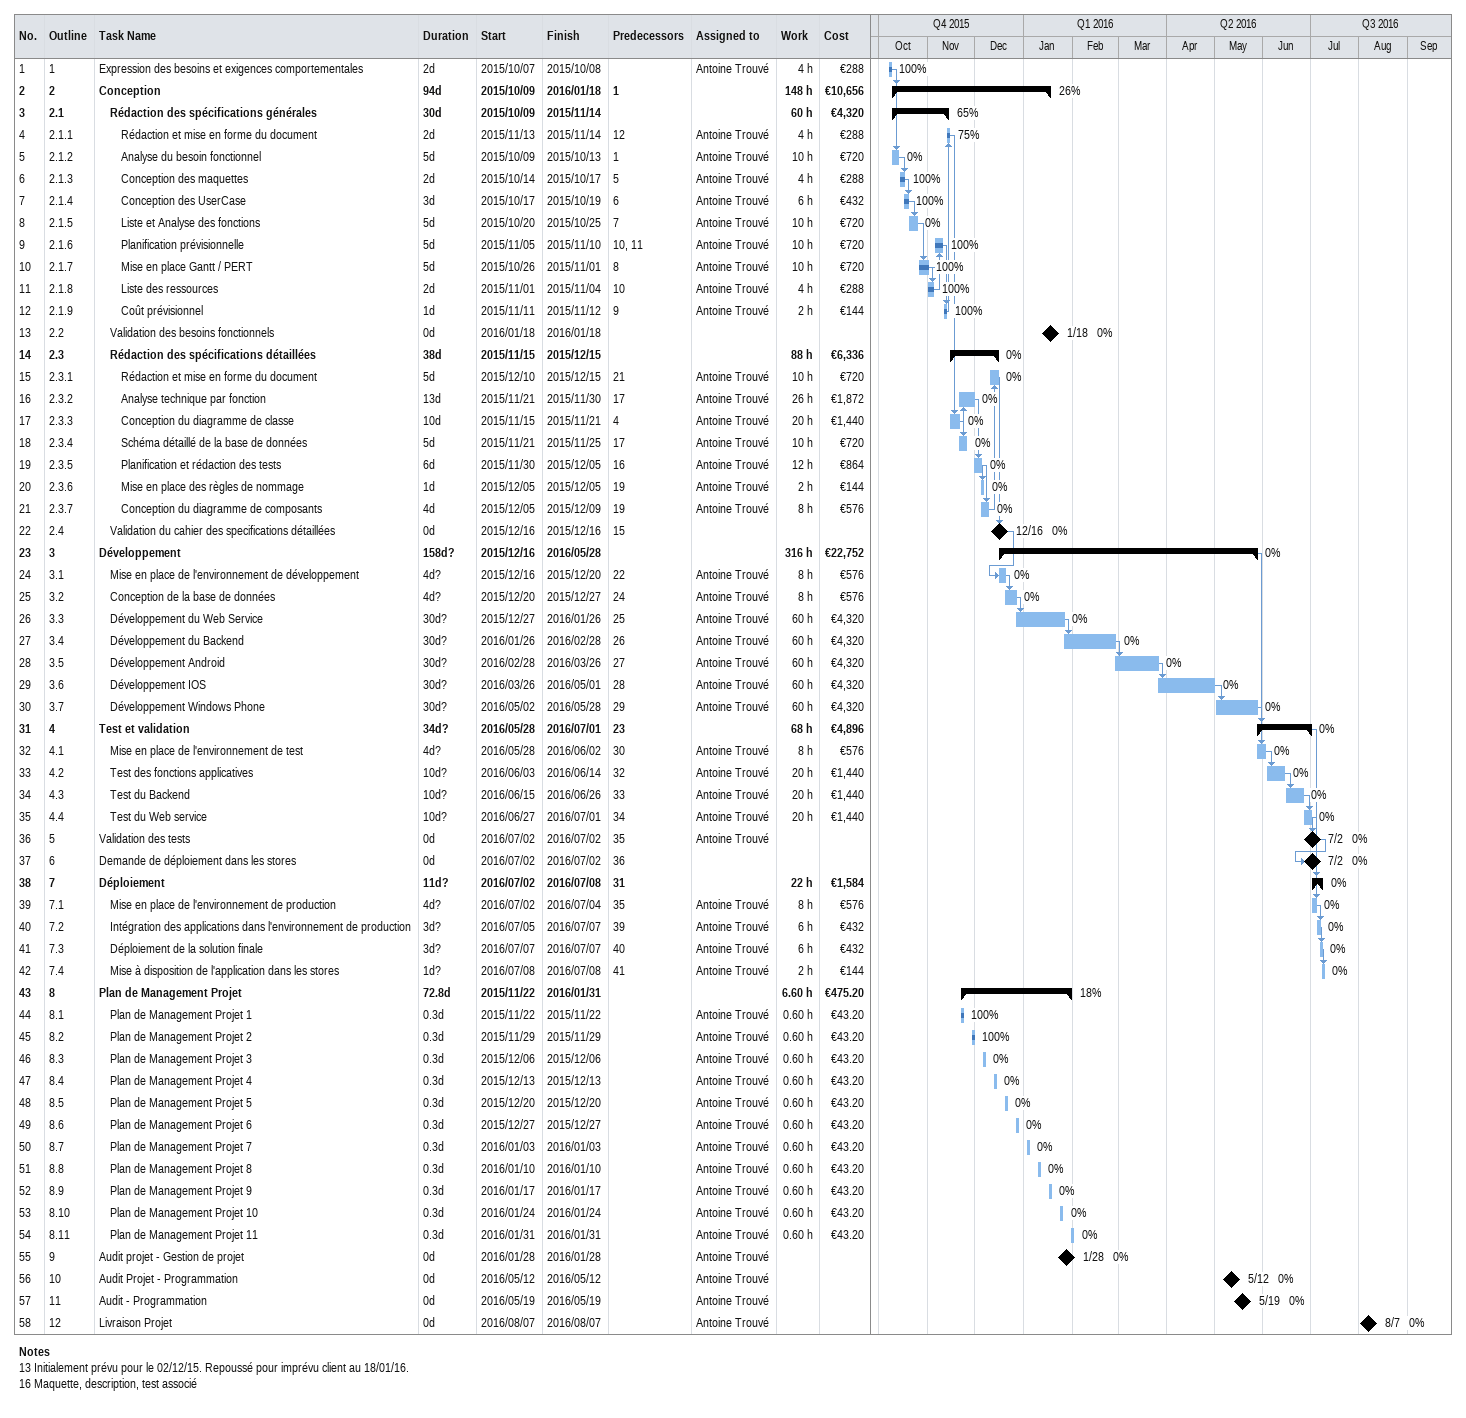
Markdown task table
| ID | WBS | Task | Duration | Start | Finish | Predecessors | Resources | % complete | Work (h) | Cost (€) |
|---|---|---|---|---|---|---|---|---|---|---|
| 1 | 1 | Expression des besoins et exigences comportementales | 2d | 2015-10-07 | 2015-10-08 |  | Antoine Trouvé | 100 | 4 | 288 |
| 2 | 2 | **Conception** | 94d | 2015-10-09 | 2016-01-18 | 1 |  | 26 | 148 | 10656 |
| 3 | 2.1 | **Rédaction des spécifications générales** | 30d | 2015-10-09 | 2015-11-14 |  |  | 65 | 60 | 4320 |
| 4 | 2.1.1 | Rédaction et mise en forme du document | 2d | 2015-11-13 | 2015-11-14 | 12 | Antoine Trouvé | 75 | 4 | 288 |
| 5 | 2.1.2 | Analyse du besoin fonctionnel | 5d | 2015-10-09 | 2015-10-13 | 1 | Antoine Trouvé | 0 | 10 | 720 |
| 6 | 2.1.3 | Conception des maquettes | 2d | 2015-10-14 | 2015-10-17 | 5 | Antoine Trouvé | 100 | 4 | 288 |
| 7 | 2.1.4 | Conception des UserCase | 3d | 2015-10-17 | 2015-10-19 | 6 | Antoine Trouvé | 100 | 6 | 432 |
| 8 | 2.1.5 | Liste et Analyse des fonctions | 5d | 2015-10-20 | 2015-10-25 | 7 | Antoine Trouvé | 0 | 10 | 720 |
| 9 | 2.1.6 | Planification prévisionnelle | 5d | 2015-11-05 | 2015-11-10 | 10, 11 | Antoine Trouvé | 100 | 10 | 720 |
| 10 | 2.1.7 | Mise en place Gantt / PERT | 5d | 2015-10-26 | 2015-11-01 | 8 | Antoine Trouvé | 100 | 10 | 720 |
| 11 | 2.1.8 | Liste des ressources | 2d | 2015-11-01 | 2015-11-04 | 10 | Antoine Trouvé | 100 | 4 | 288 |
| 12 | 2.1.9 | Coût prévisionnel | 1d | 2015-11-11 | 2015-11-12 | 9 | Antoine Trouvé | 100 | 2 | 144 |
| 13 | 2.2 | Validation des besoins fonctionnels | 0d | 2016-01-18 | 2016-01-18 |  |  | 0 |  |  |
| 14 | 2.3 | **Rédaction des spécifications détaillées** | 38d | 2015-11-15 | 2015-12-15 |  |  | 0 | 88 | 6336 |
| 15 | 2.3.1 | Rédaction et mise en forme du document | 5d | 2015-12-10 | 2015-12-15 | 21 | Antoine Trouvé | 0 | 10 | 720 |
| 16 | 2.3.2 | Analyse technique par fonction | 13d | 2015-11-21 | 2015-11-30 | 17 | Antoine Trouvé | 0 | 26 | 1872 |
| 17 | 2.3.3 | Conception du diagramme de classe | 10d | 2015-11-15 | 2015-11-21 | 4 | Antoine Trouvé | 0 | 20 | 1440 |
| 18 | 2.3.4 | Schéma détaillé de la base de données | 5d | 2015-11-21 | 2015-11-25 | 17 | Antoine Trouvé | 0 | 10 | 720 |
| 19 | 2.3.5 | Planification et rédaction des tests | 6d | 2015-11-30 | 2015-12-05 | 16 | Antoine Trouvé | 0 | 12 | 864 |
| 20 | 2.3.6 | Mise en place des règles de nommage | 1d | 2015-12-05 | 2015-12-05 | 19 | Antoine Trouvé | 0 | 2 | 144 |
| 21 | 2.3.7 | Conception du diagramme de composants | 4d | 2015-12-05 | 2015-12-09 | 19 | Antoine Trouvé | 0 | 8 | 576 |
| 22 | 2.4 | Validation du cahier des specifications détaillées | 0d | 2015-12-16 | 2015-12-16 | 15 |  | 0 |  |  |
| 23 | 3 | **Développement** | 158d? | 2015-12-16 | 2016-05-28 |  |  | 0 | 316 | 22752 |
| 24 | 3.1 | Mise en place de l'environnement de développement | 4d? | 2015-12-16 | 2015-12-20 | 22 | Antoine Trouvé | 0 | 8 | 576 |
| 25 | 3.2 | Conception de la base de données | 4d? | 2015-12-20 | 2015-12-27 | 24 | Antoine Trouvé | 0 | 8 | 576 |
| 26 | 3.3 | Développement du Web Service | 30d? | 2015-12-27 | 2016-01-26 | 25 | Antoine Trouvé | 0 | 60 | 4320 |
| 27 | 3.4 | Développement du Backend | 30d? | 2016-01-26 | 2016-02-28 | 26 | Antoine Trouvé | 0 | 60 | 4320 |
| 28 | 3.5 | Développement Android | 30d? | 2016-02-28 | 2016-03-26 | 27 | Antoine Trouvé | 0 | 60 | 4320 |
| 29 | 3.6 | Développement IOS | 30d? | 2016-03-26 | 2016-05-01 | 28 | Antoine Trouvé | 0 | 60 | 4320 |
| 30 | 3.7 | Développement Windows Phone | 30d? | 2016-05-02 | 2016-05-28 | 29 | Antoine Trouvé | 0 | 60 | 4320 |
| 31 | 4 | **Test et validation** | 34d? | 2016-05-28 | 2016-07-01 | 23 |  | 0 | 68 | 4896 |
| 32 | 4.1 | Mise en place de l'environnement de test | 4d? | 2016-05-28 | 2016-06-02 | 30 | Antoine Trouvé | 0 | 8 | 576 |
| 33 | 4.2 | Test des fonctions applicatives | 10d? | 2016-06-03 | 2016-06-14 | 32 | Antoine Trouvé | 0 | 20 | 1440 |
| 34 | 4.3 | Test du Backend | 10d? | 2016-06-15 | 2016-06-26 | 33 | Antoine Trouvé | 0 | 20 | 1440 |
| 35 | 4.4 | Test du Web service | 10d? | 2016-06-27 | 2016-07-01 | 34 | Antoine Trouvé | 0 | 20 | 1440 |
| 36 | 5 | Validation des tests | 0d | 2016-07-02 | 2016-07-02 | 35 | Antoine Trouvé | 0 |  |  |
| 37 | 6 | Demande de déploiement dans les stores | 0d | 2016-07-02 | 2016-07-02 | 36 |  | 0 |  |  |
| 38 | 7 | **Déploiement** | 11d? | 2016-07-02 | 2016-07-08 | 31 |  | 0 | 22 | 1584 |
| 39 | 7.1 | Mise en place de l'environnement de production | 4d? | 2016-07-02 | 2016-07-04 | 35 | Antoine Trouvé | 0 | 8 | 576 |
| 40 | 7.2 | Intégration des applications dans l'environnement de production | 3d? | 2016-07-05 | 2016-07-07 | 39 | Antoine Trouvé | 0 | 6 | 432 |
| 41 | 7.3 | Déploiement de la solution finale | 3d? | 2016-07-07 | 2016-07-07 | 40 | Antoine Trouvé | 0 | 6 | 432 |
| 42 | 7.4 | Mise à disposition de l'application dans les stores | 1d? | 2016-07-08 | 2016-07-08 | 41 | Antoine Trouvé | 0 | 2 | 144 |
| 43 | 8 | **Plan de Management Projet** | 72.8d | 2015-11-22 | 2016-01-31 |  |  | 18 | 6.60 | 475.20 |
| 44 | 8.1 | Plan de Management Projet 1 | 0.3d | 2015-11-22 | 2015-11-22 |  | Antoine Trouvé | 100 | 0.60 | 43.20 |
| 45 | 8.2 | Plan de Management Projet 2 | 0.3d | 2015-11-29 | 2015-11-29 |  | Antoine Trouvé | 100 | 0.60 | 43.20 |
| 46 | 8.3 | Plan de Management Projet 3 | 0.3d | 2015-12-06 | 2015-12-06 |  | Antoine Trouvé | 0 | 0.60 | 43.20 |
| 47 | 8.4 | Plan de Management Projet 4 | 0.3d | 2015-12-13 | 2015-12-13 |  | Antoine Trouvé | 0 | 0.60 | 43.20 |
| 48 | 8.5 | Plan de Management Projet 5 | 0.3d | 2015-12-20 | 2015-12-20 |  | Antoine Trouvé | 0 | 0.60 | 43.20 |
| 49 | 8.6 | Plan de Management Projet 6 | 0.3d | 2015-12-27 | 2015-12-27 |  | Antoine Trouvé | 0 | 0.60 | 43.20 |
| 50 | 8.7 | Plan de Management Projet 7 | 0.3d | 2016-01-03 | 2016-01-03 |  | Antoine Trouvé | 0 | 0.60 | 43.20 |
| 51 | 8.8 | Plan de Management Projet 8 | 0.3d | 2016-01-10 | 2016-01-10 |  | Antoine Trouvé | 0 | 0.60 | 43.20 |
| 52 | 8.9 | Plan de Management Projet 9 | 0.3d | 2016-01-17 | 2016-01-17 |  | Antoine Trouvé | 0 | 0.60 | 43.20 |
| 53 | 8.10 | Plan de Management Projet 10 | 0.3d | 2016-01-24 | 2016-01-24 |  | Antoine Trouvé | 0 | 0.60 | 43.20 |
| 54 | 8.11 | Plan de Management Projet 11 | 0.3d | 2016-01-31 | 2016-01-31 |  | Antoine Trouvé | 0 | 0.60 | 43.20 |
| 55 | 9 | Audit projet - Gestion de projet | 0d | 2016-01-28 | 2016-01-28 |  | Antoine Trouvé | 0 |  |  |
| 56 | 10 | Audit Projet - Programmation | 0d | 2016-05-12 | 2016-05-12 |  | Antoine Trouvé | 0 |  |  |
| 57 | 11 | Audit - Programmation | 0d | 2016-05-19 | 2016-05-19 |  | Antoine Trouvé | 0 |  |  |
| 58 | 12 | Livraison Projet | 0d | 2016-08-07 | 2016-08-07 |  | Antoine Trouvé | 0 |  |  |

Notes
- 13: Initialement prévu pour le 02/12/15. Repoussé pour imprévu client au 18/01/16.
- 16: Maquette, description, test associé
